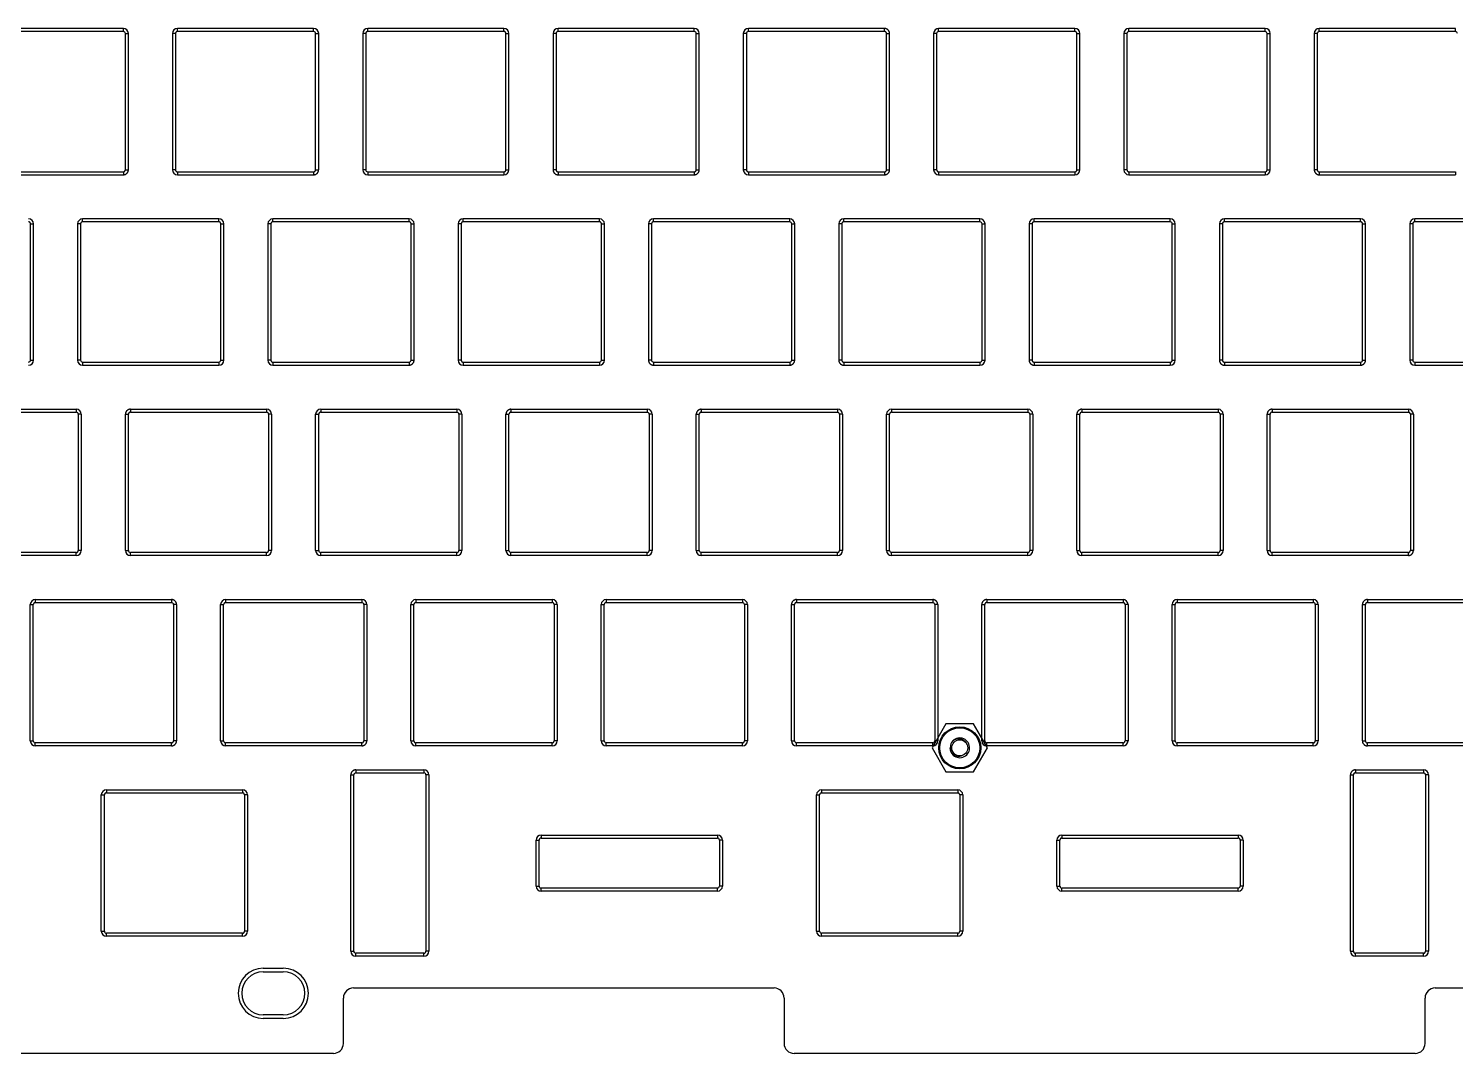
# Model space of a CAD drawing. Header units: inches. Extents: x -64 to 911, y 30 to 355.
# Drawn here: x 59.5 to 201.9, y 148.7 to 251 of the extents above; entities that cross this region are included whole.
import ezdxf

# ---------------------------------------------------------------- set-up
doc = ezdxf.new("R2010")
doc.units = ezdxf.units.IN
doc.layers.add('DEFAULT_2', color=8, linetype='Continuous')

msp = doc.modelspace()

# ---------------------------------------------------------------- linework, layer by layer
for p, q in [((68.94, 250.97), (55.34, 250.97)), ((68.94, 250.67), (68.94, 250.97)), ((74.34, 250.67), (74.34, 250.97)), ((87.94, 250.97), (74.34, 250.97)), ((87.94, 250.67), (87.94, 250.97)), ((93.34, 250.67), (93.34, 250.97)), ((106.94, 250.97), (93.34, 250.97)), ((106.94, 250.67), (106.94, 250.97)), ((112.34, 250.67), (112.34, 250.97)), ((125.94, 250.97), (112.34, 250.97)), ((125.94, 250.67), (125.94, 250.97)), ((131.34, 250.67), (131.34, 250.97)), ((144.94, 250.97), (131.34, 250.97)), ((144.94, 250.67), (144.94, 250.97)), ((150.34, 250.67), (150.34, 250.97)), ((163.94, 250.97), (150.34, 250.97)), ((163.94, 250.67), (163.94, 250.97)), ((169.34, 250.67), (169.34, 250.97)), ((182.94, 250.97), (169.34, 250.97)), ((182.94, 250.67), (182.94, 250.97)), ((188.34, 250.67), (188.34, 250.97)), ((201.94, 250.97), (188.34, 250.97)), ((201.94, 250.67), (201.94, 250.97)), ((68.94, 250.67), (55.34, 250.67)), ((69.14, 236.87), (69.14, 250.47)), ((69.14, 250.47), (69.44, 250.47)), ((69.44, 236.87), (69.44, 250.47)), ((73.84, 250.47), (73.84, 236.87)), ((74.14, 250.47), (73.84, 250.47)), ((74.14, 250.47), (74.14, 236.87)), ((87.94, 250.67), (74.34, 250.67)), ((88.14, 236.87), (88.14, 250.47)), ((88.14, 250.47), (88.44, 250.47)), ((88.44, 236.87), (88.44, 250.47)), ((92.84, 250.47), (92.84, 236.87)), ((93.14, 250.47), (92.84, 250.47)), ((93.14, 250.47), (93.14, 236.87)), ((106.94, 250.67), (93.34, 250.67)), ((107.14, 236.87), (107.14, 250.47)), ((107.14, 250.47), (107.44, 250.47)), ((107.44, 236.87), (107.44, 250.47)), ((111.84, 250.47), (111.84, 236.87)), ((112.14, 250.47), (111.84, 250.47)), ((112.14, 250.47), (112.14, 236.87)), ((125.94, 250.67), (112.34, 250.67)), ((126.14, 236.87), (126.14, 250.47)), ((126.14, 250.47), (126.44, 250.47)), ((126.44, 236.87), (126.44, 250.47)), ((130.84, 250.47), (130.84, 236.87)), ((131.14, 250.47), (130.84, 250.47)), ((131.14, 250.47), (131.14, 236.87)), ((144.94, 250.67), (131.34, 250.67)), ((145.14, 236.87), (145.14, 250.47)), ((145.14, 250.47), (145.44, 250.47)), ((145.44, 236.87), (145.44, 250.47)), ((149.84, 250.47), (149.84, 236.87)), ((150.14, 250.47), (149.84, 250.47)), ((150.14, 250.47), (150.14, 236.87)), ((163.94, 250.67), (150.34, 250.67)), ((164.14, 236.87), (164.14, 250.47)), ((164.14, 250.47), (164.44, 250.47)), ((164.44, 236.87), (164.44, 250.47)), ((168.84, 250.47), (168.84, 236.87)), ((169.14, 250.47), (168.84, 250.47)), ((169.14, 250.47), (169.14, 236.87)), ((182.94, 250.67), (169.34, 250.67)), ((183.14, 236.87), (183.14, 250.47)), ((183.14, 250.47), (183.44, 250.47)), ((183.44, 236.87), (183.44, 250.47)), ((187.84, 250.47), (187.84, 236.87)), ((188.14, 250.47), (187.84, 250.47)), ((188.14, 250.47), (188.14, 236.87)), ((201.94, 250.67), (188.34, 250.67)), ((55.34, 236.67), (68.94, 236.67)), ((68.94, 236.67), (68.94, 236.37)), ((69.14, 236.87), (69.44, 236.87)), ((74.14, 236.87), (73.84, 236.87)), ((74.34, 236.67), (74.34, 236.37)), ((74.34, 236.67), (87.94, 236.67)), ((87.94, 236.67), (87.94, 236.37)), ((88.14, 236.87), (88.44, 236.87)), ((93.14, 236.87), (92.84, 236.87)), ((93.34, 236.67), (93.34, 236.37)), ((93.34, 236.67), (106.94, 236.67)), ((106.94, 236.67), (106.94, 236.37)), ((107.14, 236.87), (107.44, 236.87)), ((112.14, 236.87), (111.84, 236.87)), ((112.34, 236.67), (112.34, 236.37)), ((112.34, 236.67), (125.94, 236.67)), ((125.94, 236.67), (125.94, 236.37)), ((126.14, 236.87), (126.44, 236.87)), ((131.14, 236.87), (130.84, 236.87)), ((131.34, 236.67), (131.34, 236.37)), ((131.34, 236.67), (144.94, 236.67)), ((144.94, 236.67), (144.94, 236.37)), ((145.14, 236.87), (145.44, 236.87)), ((150.14, 236.87), (149.84, 236.87)), ((150.34, 236.67), (150.34, 236.37)), ((150.34, 236.67), (163.94, 236.67)), ((163.94, 236.67), (163.94, 236.37)), ((164.14, 236.87), (164.44, 236.87)), ((169.14, 236.87), (168.84, 236.87)), ((169.34, 236.67), (169.34, 236.37)), ((169.34, 236.67), (182.94, 236.67)), ((182.94, 236.67), (182.94, 236.37)), ((183.14, 236.87), (183.44, 236.87)), ((188.14, 236.87), (187.84, 236.87)), ((188.34, 236.67), (188.34, 236.37)), ((188.34, 236.67), (201.94, 236.67)), ((201.94, 236.67), (201.94, 236.37)), ((55.34, 236.37), (68.94, 236.37)), ((74.34, 236.37), (87.94, 236.37)), ((93.34, 236.37), (106.94, 236.37)), ((112.34, 236.37), (125.94, 236.37)), ((131.34, 236.37), (144.94, 236.37)), ((150.34, 236.37), (163.94, 236.37)), ((169.34, 236.37), (182.94, 236.37)), ((188.34, 236.37), (201.94, 236.37)), ((59.67, 217.87), (59.67, 231.47)), ((59.67, 231.47), (59.97, 231.47)), ((59.97, 217.87), (59.97, 231.47)), ((64.37, 231.47), (64.37, 217.87)), ((64.67, 231.47), (64.37, 231.47)), ((64.67, 231.47), (64.67, 217.87)), ((64.87, 231.67), (64.87, 231.97)), ((78.47, 231.97), (64.87, 231.97)), ((78.47, 231.67), (64.87, 231.67)), ((78.47, 231.67), (78.47, 231.97)), ((78.67, 217.87), (78.67, 231.47)), ((78.67, 231.47), (78.97, 231.47)), ((78.97, 217.87), (78.97, 231.47)), ((83.37, 231.47), (83.37, 217.87)), ((83.67, 231.47), (83.37, 231.47)), ((83.67, 231.47), (83.67, 217.87)), ((83.87, 231.67), (83.87, 231.97)), ((97.47, 231.97), (83.87, 231.97)), ((97.47, 231.67), (83.87, 231.67)), ((97.47, 231.67), (97.47, 231.97)), ((97.67, 217.87), (97.67, 231.47)), ((97.67, 231.47), (97.97, 231.47)), ((97.97, 217.87), (97.97, 231.47)), ((102.37, 231.47), (102.37, 217.87)), ((102.67, 231.47), (102.37, 231.47)), ((102.67, 231.47), (102.67, 217.87)), ((102.87, 231.67), (102.87, 231.97)), ((116.47, 231.97), (102.87, 231.97)), ((116.47, 231.67), (102.87, 231.67)), ((116.47, 231.67), (116.47, 231.97)), ((116.67, 217.87), (116.67, 231.47)), ((116.67, 231.47), (116.97, 231.47)), ((116.97, 217.87), (116.97, 231.47)), ((121.37, 231.47), (121.37, 217.87)), ((121.67, 231.47), (121.37, 231.47)), ((121.67, 231.47), (121.67, 217.87)), ((121.87, 231.67), (121.87, 231.97)), ((135.47, 231.97), (121.87, 231.97)), ((135.47, 231.67), (121.87, 231.67)), ((135.47, 231.67), (135.47, 231.97)), ((135.67, 217.87), (135.67, 231.47)), ((135.67, 231.47), (135.97, 231.47)), ((135.97, 217.87), (135.97, 231.47)), ((140.37, 231.47), (140.37, 217.87)), ((140.67, 231.47), (140.37, 231.47)), ((140.67, 231.47), (140.67, 217.87)), ((140.87, 231.67), (140.87, 231.97)), ((154.47, 231.97), (140.87, 231.97)), ((154.47, 231.67), (140.87, 231.67)), ((154.47, 231.67), (154.47, 231.97)), ((154.67, 217.87), (154.67, 231.47)), ((154.67, 231.47), (154.97, 231.47)), ((154.97, 217.87), (154.97, 231.47)), ((159.37, 231.47), (159.37, 217.87)), ((159.67, 231.47), (159.37, 231.47)), ((159.67, 231.47), (159.67, 217.87)), ((159.87, 231.67), (159.87, 231.97)), ((173.47, 231.97), (159.87, 231.97)), ((173.47, 231.67), (159.87, 231.67)), ((173.47, 231.67), (173.47, 231.97)), ((173.67, 217.87), (173.67, 231.47)), ((173.67, 231.47), (173.97, 231.47)), ((173.97, 217.87), (173.97, 231.47)), ((178.37, 231.47), (178.37, 217.87)), ((178.67, 231.47), (178.37, 231.47)), ((178.67, 231.47), (178.67, 217.87)), ((178.87, 231.67), (178.87, 231.97)), ((192.47, 231.97), (178.87, 231.97)), ((192.47, 231.67), (178.87, 231.67)), ((192.47, 231.67), (192.47, 231.97)), ((192.67, 217.87), (192.67, 231.47)), ((192.67, 231.47), (192.97, 231.47)), ((192.97, 217.87), (192.97, 231.47)), ((197.67, 231.47), (197.37, 231.47)), ((197.37, 231.47), (197.37, 217.87)), ((197.67, 231.47), (197.67, 217.87)), ((211.47, 231.97), (197.87, 231.97)), ((197.87, 231.67), (197.87, 231.97)), ((211.47, 231.67), (197.87, 231.67)), ((59.67, 217.87), (59.97, 217.87)), ((64.67, 217.87), (64.37, 217.87)), ((64.87, 217.67), (64.87, 217.37)), ((64.87, 217.67), (78.47, 217.67)), ((64.87, 217.37), (78.47, 217.37)), ((78.47, 217.67), (78.47, 217.37)), ((78.67, 217.87), (78.97, 217.87)), ((83.67, 217.87), (83.37, 217.87)), ((83.87, 217.67), (83.87, 217.37)), ((83.87, 217.67), (97.47, 217.67)), ((83.87, 217.37), (97.47, 217.37)), ((97.47, 217.67), (97.47, 217.37)), ((97.67, 217.87), (97.97, 217.87)), ((102.67, 217.87), (102.37, 217.87)), ((102.87, 217.67), (102.87, 217.37)), ((102.87, 217.67), (116.47, 217.67)), ((102.87, 217.37), (116.47, 217.37)), ((116.47, 217.67), (116.47, 217.37)), ((116.67, 217.87), (116.97, 217.87)), ((121.67, 217.87), (121.37, 217.87)), ((121.87, 217.67), (121.87, 217.37)), ((121.87, 217.67), (135.47, 217.67)), ((121.87, 217.37), (135.47, 217.37)), ((135.47, 217.67), (135.47, 217.37)), ((135.67, 217.87), (135.97, 217.87)), ((140.67, 217.87), (140.37, 217.87)), ((140.87, 217.67), (140.87, 217.37)), ((140.87, 217.67), (154.47, 217.67)), ((140.87, 217.37), (154.47, 217.37)), ((154.47, 217.67), (154.47, 217.37)), ((154.67, 217.87), (154.97, 217.87)), ((159.67, 217.87), (159.37, 217.87)), ((159.87, 217.67), (159.87, 217.37)), ((159.87, 217.67), (173.47, 217.67)), ((159.87, 217.37), (173.47, 217.37)), ((173.47, 217.67), (173.47, 217.37)), ((173.67, 217.87), (173.97, 217.87)), ((178.67, 217.87), (178.37, 217.87)), ((178.87, 217.67), (192.47, 217.67)), ((178.87, 217.67), (178.87, 217.37)), ((178.87, 217.37), (192.47, 217.37)), ((192.47, 217.67), (192.47, 217.37)), ((192.67, 217.87), (192.97, 217.87)), ((197.67, 217.87), (197.37, 217.87)), ((197.87, 217.67), (211.47, 217.67)), ((197.87, 217.67), (197.87, 217.37)), ((197.87, 217.37), (211.47, 217.37)), ((50.64, 212.97), (64.24, 212.97)), ((50.64, 212.67), (64.24, 212.67)), ((64.24, 212.97), (64.24, 212.67)), ((64.44, 212.47), (64.44, 198.87)), ((64.74, 212.47), (64.44, 212.47)), ((64.74, 212.47), (64.74, 198.87)), ((69.14, 198.87), (69.14, 212.47)), ((69.14, 212.47), (69.44, 212.47)), ((69.44, 198.87), (69.44, 212.47)), ((69.64, 212.97), (69.64, 212.67)), ((69.64, 212.97), (83.24, 212.97)), ((69.64, 212.67), (83.24, 212.67)), ((83.24, 212.97), (83.24, 212.67)), ((83.44, 212.47), (83.44, 198.87)), ((83.74, 212.47), (83.44, 212.47)), ((83.74, 212.47), (83.74, 198.87)), ((88.14, 198.87), (88.14, 212.47)), ((88.14, 212.47), (88.44, 212.47)), ((88.44, 198.87), (88.44, 212.47)), ((88.64, 212.97), (88.64, 212.67)), ((88.64, 212.97), (102.24, 212.97)), ((88.64, 212.67), (102.24, 212.67)), ((102.24, 212.97), (102.24, 212.67)), ((102.44, 212.47), (102.44, 198.87)), ((102.74, 212.47), (102.44, 212.47)), ((102.74, 212.47), (102.74, 198.87)), ((107.14, 198.87), (107.14, 212.47)), ((107.14, 212.47), (107.44, 212.47)), ((107.44, 198.87), (107.44, 212.47)), ((107.64, 212.97), (107.64, 212.67)), ((107.64, 212.97), (121.24, 212.97)), ((107.64, 212.67), (121.24, 212.67)), ((121.24, 212.97), (121.24, 212.67)), ((121.44, 212.47), (121.44, 198.87)), ((121.74, 212.47), (121.44, 212.47)), ((121.74, 212.47), (121.74, 198.87)), ((126.14, 198.87), (126.14, 212.47)), ((126.14, 212.47), (126.44, 212.47)), ((126.44, 198.87), (126.44, 212.47)), ((126.64, 212.97), (126.64, 212.67)), ((126.64, 212.97), (140.24, 212.97)), ((126.64, 212.67), (140.24, 212.67)), ((140.24, 212.97), (140.24, 212.67)), ((140.44, 212.47), (140.44, 198.87)), ((140.74, 212.47), (140.44, 212.47)), ((140.74, 212.47), (140.74, 198.87)), ((145.14, 198.87), (145.14, 212.47)), ((145.14, 212.47), (145.44, 212.47)), ((145.44, 198.87), (145.44, 212.47)), ((145.64, 212.97), (145.64, 212.67)), ((145.64, 212.97), (159.24, 212.97)), ((145.64, 212.67), (159.24, 212.67)), ((159.24, 212.97), (159.24, 212.67)), ((159.44, 212.47), (159.44, 198.87)), ((159.74, 212.47), (159.44, 212.47)), ((159.74, 212.47), (159.74, 198.87)), ((164.14, 198.87), (164.14, 212.47)), ((164.14, 212.47), (164.44, 212.47)), ((164.44, 198.87), (164.44, 212.47)), ((164.64, 212.97), (164.64, 212.67)), ((164.64, 212.97), (178.24, 212.97)), ((164.64, 212.67), (178.24, 212.67)), ((178.24, 212.97), (178.24, 212.67)), ((178.74, 212.47), (178.44, 212.47)), ((178.44, 212.47), (178.44, 198.87)), ((178.74, 212.47), (178.74, 198.87)), ((183.14, 212.47), (183.44, 212.47)), ((183.14, 198.87), (183.14, 212.47)), ((183.44, 198.87), (183.44, 212.47)), ((183.64, 212.97), (197.24, 212.97)), ((183.64, 212.97), (183.64, 212.67)), ((183.64, 212.67), (197.24, 212.67)), ((197.24, 212.97), (197.24, 212.67)), ((197.74, 212.47), (197.44, 212.47)), ((197.44, 212.47), (197.44, 198.87)), ((197.74, 212.47), (197.74, 198.87)), ((64.24, 198.67), (50.64, 198.67)), ((64.24, 198.37), (50.64, 198.37)), ((64.24, 198.37), (64.24, 198.67)), ((64.74, 198.87), (64.44, 198.87)), ((69.14, 198.87), (69.44, 198.87)), ((69.64, 198.37), (69.64, 198.67)), ((83.24, 198.67), (69.64, 198.67)), ((83.24, 198.37), (69.64, 198.37)), ((83.24, 198.37), (83.24, 198.67)), ((83.74, 198.87), (83.44, 198.87)), ((88.14, 198.87), (88.44, 198.87)), ((88.64, 198.37), (88.64, 198.67)), ((102.24, 198.67), (88.64, 198.67)), ((102.24, 198.37), (88.64, 198.37)), ((102.24, 198.37), (102.24, 198.67)), ((102.74, 198.87), (102.44, 198.87)), ((107.14, 198.87), (107.44, 198.87)), ((107.64, 198.37), (107.64, 198.67)), ((121.24, 198.67), (107.64, 198.67)), ((121.24, 198.37), (107.64, 198.37)), ((121.24, 198.37), (121.24, 198.67)), ((121.74, 198.87), (121.44, 198.87)), ((126.14, 198.87), (126.44, 198.87)), ((126.64, 198.37), (126.64, 198.67)), ((140.24, 198.67), (126.64, 198.67)), ((140.24, 198.37), (126.64, 198.37)), ((140.24, 198.37), (140.24, 198.67)), ((140.74, 198.87), (140.44, 198.87)), ((145.14, 198.87), (145.44, 198.87)), ((145.64, 198.37), (145.64, 198.67)), ((159.24, 198.67), (145.64, 198.67)), ((159.24, 198.37), (145.64, 198.37)), ((159.24, 198.37), (159.24, 198.67)), ((159.74, 198.87), (159.44, 198.87)), ((164.14, 198.87), (164.44, 198.87)), ((178.24, 198.67), (164.64, 198.67)), ((164.64, 198.37), (164.64, 198.67)), ((178.24, 198.37), (164.64, 198.37)), ((178.24, 198.37), (178.24, 198.67)), ((178.74, 198.87), (178.44, 198.87)), ((183.14, 198.87), (183.44, 198.87)), ((197.24, 198.67), (183.64, 198.67)), ((183.64, 198.37), (183.64, 198.67)), ((197.24, 198.37), (183.64, 198.37)), ((197.24, 198.37), (197.24, 198.67)), ((197.74, 198.87), (197.44, 198.87)), ((60.15, 193.97), (60.15, 193.67)), ((60.15, 193.97), (73.75, 193.97)), ((73.75, 193.97), (73.75, 193.67)), ((79.15, 193.97), (79.15, 193.67)), ((79.15, 193.97), (92.75, 193.97)), ((92.75, 193.97), (92.75, 193.67)), ((98.15, 193.97), (98.15, 193.67)), ((98.15, 193.97), (111.75, 193.97)), ((111.75, 193.97), (111.75, 193.67)), ((117.15, 193.97), (117.15, 193.67)), ((117.15, 193.97), (130.75, 193.97)), ((130.75, 193.97), (130.75, 193.67)), ((136.15, 193.97), (136.15, 193.67)), ((136.15, 193.97), (149.75, 193.97)), ((149.75, 193.97), (149.75, 193.67)), ((155.15, 193.97), (168.75, 193.97)), ((155.15, 193.97), (155.15, 193.67)), ((168.75, 193.97), (168.75, 193.67)), ((174.15, 193.97), (187.75, 193.97)), ((174.15, 193.97), (174.15, 193.67)), ((187.75, 193.97), (187.75, 193.67)), ((193.15, 193.97), (206.75, 193.97)), ((193.15, 193.97), (193.15, 193.67)), ((59.65, 179.87), (59.65, 193.47)), ((59.65, 193.47), (59.95, 193.47)), ((59.95, 179.87), (59.95, 193.47)), ((60.15, 193.67), (73.75, 193.67)), ((73.95, 193.47), (73.95, 179.87)), ((74.25, 193.47), (73.95, 193.47)), ((74.25, 193.47), (74.25, 179.87)), ((78.65, 179.87), (78.65, 193.47)), ((78.65, 193.47), (78.95, 193.47)), ((78.95, 179.87), (78.95, 193.47)), ((79.15, 193.67), (92.75, 193.67)), ((92.95, 193.47), (92.95, 179.87)), ((93.25, 193.47), (92.95, 193.47)), ((93.25, 193.47), (93.25, 179.87)), ((97.65, 179.87), (97.65, 193.47)), ((97.65, 193.47), (97.95, 193.47)), ((97.95, 179.87), (97.95, 193.47)), ((98.15, 193.67), (111.75, 193.67)), ((111.95, 193.47), (111.95, 179.87)), ((112.25, 193.47), (111.95, 193.47)), ((112.25, 193.47), (112.25, 179.87)), ((116.65, 179.87), (116.65, 193.47)), ((116.65, 193.47), (116.95, 193.47)), ((116.95, 179.87), (116.95, 193.47)), ((117.15, 193.67), (130.75, 193.67)), ((130.95, 193.47), (130.95, 179.87)), ((131.25, 193.47), (130.95, 193.47)), ((131.25, 193.47), (131.25, 179.87)), ((135.65, 179.87), (135.65, 193.47)), ((135.65, 193.47), (135.95, 193.47)), ((135.95, 179.87), (135.95, 193.47)), ((136.15, 193.67), (149.75, 193.67)), ((150.25, 193.47), (149.95, 193.47)), ((149.95, 193.47), (149.95, 179.87)), ((150.25, 193.47), (150.25, 179.87)), ((154.65, 193.47), (154.95, 193.47)), ((154.65, 179.87), (154.65, 193.47)), ((154.95, 179.87), (154.95, 193.47)), ((155.15, 193.67), (168.75, 193.67)), ((169.25, 193.47), (168.95, 193.47)), ((168.95, 193.47), (168.95, 179.87)), ((169.25, 193.47), (169.25, 179.87)), ((173.65, 193.47), (173.95, 193.47)), ((173.65, 179.87), (173.65, 193.47)), ((173.95, 179.87), (173.95, 193.47)), ((174.15, 193.67), (187.75, 193.67)), ((188.25, 193.47), (187.95, 193.47)), ((187.95, 193.47), (187.95, 179.87)), ((188.25, 193.47), (188.25, 179.87)), ((192.65, 193.47), (192.95, 193.47)), ((192.65, 179.87), (192.65, 193.47)), ((192.95, 179.87), (192.95, 193.47)), ((193.15, 193.67), (206.75, 193.67)), ((59.65, 179.87), (59.95, 179.87)), ((60.15, 179.37), (60.15, 179.67)), ((73.75, 179.67), (60.15, 179.67)), ((73.75, 179.37), (73.75, 179.67)), ((74.25, 179.87), (73.95, 179.87)), ((78.65, 179.87), (78.95, 179.87)), ((79.15, 179.37), (79.15, 179.67)), ((92.75, 179.67), (79.15, 179.67)), ((92.75, 179.37), (92.75, 179.67)), ((93.25, 179.87), (92.95, 179.87)), ((97.65, 179.87), (97.95, 179.87)), ((98.15, 179.37), (98.15, 179.67)), ((111.75, 179.67), (98.15, 179.67)), ((111.75, 179.37), (111.75, 179.67)), ((112.25, 179.87), (111.95, 179.87)), ((116.65, 179.87), (116.95, 179.87)), ((117.15, 179.37), (117.15, 179.67)), ((130.75, 179.67), (117.15, 179.67)), ((130.75, 179.37), (130.75, 179.67)), ((131.25, 179.87), (130.95, 179.87)), ((135.65, 179.87), (135.95, 179.87)), ((149.75, 179.67), (136.15, 179.67)), ((136.15, 179.37), (136.15, 179.67)), ((149.75, 179.37), (149.75, 179.67)), ((150.25, 179.87), (149.95, 179.87)), ((154.65, 179.87), (154.95, 179.87)), ((168.75, 179.67), (155.15, 179.67)), ((155.15, 179.37), (155.15, 179.67)), ((168.75, 179.37), (168.75, 179.67)), ((169.25, 179.87), (168.95, 179.87)), ((173.65, 179.87), (173.95, 179.87)), ((187.75, 179.67), (174.15, 179.67)), ((174.15, 179.37), (174.15, 179.67)), ((187.75, 179.37), (187.75, 179.67)), ((188.25, 179.87), (187.95, 179.87)), ((192.65, 179.87), (192.95, 179.87)), ((206.75, 179.67), (193.15, 179.67)), ((193.15, 179.37), (193.15, 179.67)), ((73.75, 179.37), (60.15, 179.37)), ((92.75, 179.37), (79.15, 179.37)), ((111.75, 179.37), (98.15, 179.37)), ((130.75, 179.37), (117.15, 179.37)), ((149.75, 179.37), (136.15, 179.37)), ((168.75, 179.37), (155.15, 179.37)), ((187.75, 179.37), (174.15, 179.37)), ((206.75, 179.37), (193.15, 179.37)), ((92.15, 176.97), (92.15, 176.67)), ((92.15, 176.97), (98.95, 176.97)), ((92.15, 176.67), (98.95, 176.67)), ((98.95, 176.97), (98.95, 176.67)), ((191.95, 176.97), (198.75, 176.97)), ((191.95, 176.97), (191.95, 176.67)), ((191.95, 176.67), (198.75, 176.67)), ((198.75, 176.97), (198.75, 176.67)), ((91.65, 158.87), (91.65, 176.47)), ((91.65, 176.47), (91.95, 176.47)), ((91.95, 158.87), (91.95, 176.47)), ((99.15, 176.47), (99.15, 158.87)), ((99.45, 176.47), (99.15, 176.47)), ((99.45, 176.47), (99.45, 158.87)), ((191.45, 176.47), (191.75, 176.47)), ((191.45, 158.87), (191.45, 176.47)), ((191.75, 158.87), (191.75, 176.47)), ((199.25, 176.47), (198.95, 176.47)), ((198.95, 176.47), (198.95, 158.87)), ((199.25, 176.47), (199.25, 158.87)), ((66.74, 160.87), (66.74, 174.47)), ((66.74, 174.47), (67.04, 174.47)), ((67.04, 160.87), (67.04, 174.47)), ((67.24, 174.97), (67.24, 174.67)), ((67.24, 174.97), (80.84, 174.97)), ((67.24, 174.67), (80.84, 174.67)), ((80.84, 174.97), (80.84, 174.67)), ((81.04, 174.47), (81.04, 160.87)), ((81.34, 174.47), (81.04, 174.47)), ((81.34, 174.47), (81.34, 160.87)), ((138.15, 174.47), (138.45, 174.47)), ((138.15, 160.87), (138.15, 174.47)), ((138.45, 160.87), (138.45, 174.47)), ((138.65, 174.97), (152.25, 174.97)), ((138.65, 174.97), (138.65, 174.67)), ((138.65, 174.67), (152.25, 174.67)), ((152.25, 174.97), (152.25, 174.67)), ((152.75, 174.47), (152.45, 174.47)), ((152.45, 174.47), (152.45, 160.87)), ((152.75, 174.47), (152.75, 160.87)), ((110.15, 165.37), (110.15, 169.97)), ((110.15, 169.97), (110.45, 169.97)), ((110.45, 165.37), (110.45, 169.97)), ((110.65, 170.47), (110.65, 170.17)), ((110.65, 170.47), (128.25, 170.47)), ((110.65, 170.17), (128.25, 170.17)), ((128.25, 170.47), (128.25, 170.17)), ((128.75, 169.97), (128.45, 169.97)), ((128.45, 169.97), (128.45, 165.37)), ((128.75, 169.97), (128.75, 165.37)), ((162.15, 169.97), (162.45, 169.97)), ((162.15, 165.37), (162.15, 169.97)), ((162.45, 165.37), (162.45, 169.97)), ((162.65, 170.47), (180.25, 170.47)), ((162.65, 170.47), (162.65, 170.17)), ((162.65, 170.17), (180.25, 170.17)), ((180.25, 170.47), (180.25, 170.17)), ((180.75, 169.97), (180.45, 169.97)), ((180.45, 169.97), (180.45, 165.37)), ((180.75, 169.97), (180.75, 165.37)), ((110.15, 165.37), (110.45, 165.37)), ((128.75, 165.37), (128.45, 165.37)), ((162.15, 165.37), (162.45, 165.37)), ((180.75, 165.37), (180.45, 165.37)), ((110.65, 164.87), (110.65, 165.17)), ((128.25, 165.17), (110.65, 165.17)), ((128.25, 164.87), (110.65, 164.87)), ((128.25, 164.87), (128.25, 165.17)), ((180.25, 165.17), (162.65, 165.17)), ((162.65, 164.87), (162.65, 165.17)), ((180.25, 164.87), (162.65, 164.87)), ((180.25, 164.87), (180.25, 165.17)), ((66.74, 160.87), (67.04, 160.87)), ((67.24, 160.37), (67.24, 160.67)), ((80.84, 160.67), (67.24, 160.67)), ((80.84, 160.37), (67.24, 160.37)), ((80.84, 160.37), (80.84, 160.67)), ((81.34, 160.87), (81.04, 160.87)), ((138.15, 160.87), (138.45, 160.87)), ((152.25, 160.67), (138.65, 160.67)), ((138.65, 160.37), (138.65, 160.67)), ((152.25, 160.37), (138.65, 160.37)), ((152.25, 160.37), (152.25, 160.67)), ((152.75, 160.87), (152.45, 160.87)), ((91.65, 158.87), (91.95, 158.87)), ((92.15, 158.37), (92.15, 158.67)), ((98.95, 158.67), (92.15, 158.67)), ((98.95, 158.37), (92.15, 158.37)), ((98.95, 158.37), (98.95, 158.67)), ((99.45, 158.87), (99.15, 158.87)), ((191.45, 158.87), (191.75, 158.87)), ((198.75, 158.67), (191.95, 158.67)), ((191.95, 158.37), (191.95, 158.67)), ((198.75, 158.37), (191.95, 158.37)), ((198.75, 158.37), (198.75, 158.67)), ((199.25, 158.87), (198.95, 158.87)), ((82.91, 157.17), (84.91, 157.17)), ((82.91, 156.82), (84.91, 156.82)), ((90.91, 149.67), (90.91, 154.2)), ((91.91, 155.2), (133.91, 155.2)), ((134.91, 154.2), (134.91, 149.67)), ((198.91, 149.67), (198.91, 154.2)), ((199.91, 155.2), (241.91, 155.2)), ((84.91, 152.52), (82.91, 152.52)), ((84.91, 152.17), (82.91, 152.17)), ((89.91, 148.67), (27.91, 148.67)), ((197.91, 148.67), (135.91, 148.67))]:
    msp.add_line(p, q)
for centre, radius, start, end in [((68.94, 250.47), 0.5, 0, 90), ((74.34, 250.47), 0.5, 90, 180), ((87.94, 250.47), 0.5, 0, 90), ((93.34, 250.47), 0.5, 90, 180), ((106.94, 250.47), 0.5, 360, 90), ((112.34, 250.47), 0.5, 90, 180), ((125.94, 250.47), 0.5, 0, 90), ((131.34, 250.47), 0.5, 90, 180), ((150.34, 250.47), 0.5, 90, 180), ((163.94, 250.47), 0.5, 0, 90), ((169.34, 250.47), 0.5, 90, 180), ((182.94, 250.47), 0.5, 360, 90), ((188.34, 250.47), 0.5, 90, 180), ((68.94, 250.47), 0.2, 360, 90), ((87.94, 250.47), 0.2, 360, 90), ((112.34, 250.47), 0.2, 90, 180), ((125.94, 250.47), 0.2, 360, 90), ((131.34, 250.47), 0.2, 90, 180), ((150.34, 250.47), 0.2, 90, 180), ((169.34, 250.47), 0.2, 90, 180), ((182.94, 250.47), 0.2, 360, 90), ((188.34, 250.47), 0.2, 90, 180), ((201.94, 250.47), 0.2, 360, 90), ((74.34, 236.87), 0.5, 180, 270), ((93.34, 236.87), 0.5, 180, 270), ((93.34, 236.87), 0.2, 180, 270), ((106.94, 236.87), 0.5, 270, 360), ((131.34, 236.87), 0.5, 180, 270), ((150.34, 236.87), 0.5, 180, 270), ((163.94, 236.87), 0.5, 270, 360), ((169.34, 236.87), 0.5, 180, 270), ((182.94, 236.87), 0.5, 270, 0), ((59.47, 231.47), 0.5, 0, 90), ((64.87, 231.47), 0.5, 90, 180), ((78.47, 231.47), 0.5, 0, 90), ((83.87, 231.47), 0.5, 90, 180), ((97.47, 231.47), 0.5, 360, 90), ((102.87, 231.47), 0.5, 90, 180), ((116.47, 231.47), 0.5, 360, 90), ((121.87, 231.47), 0.5, 90, 180), ((135.47, 231.47), 0.5, 360, 90), ((135.47, 231.47), 0.2, 360, 90), ((140.87, 231.47), 0.5, 90, 180), ((154.47, 231.47), 0.5, 0, 90), ((154.47, 231.47), 0.2, 360, 90), ((159.87, 231.47), 0.5, 90, 180), ((173.47, 231.47), 0.5, 360, 90), ((173.47, 231.47), 0.2, 360, 90), ((178.87, 231.47), 0.5, 90, 180), ((192.47, 231.47), 0.5, 360, 90), ((197.87, 231.47), 0.5, 90, 180), ((59.47, 217.87), 0.5, 270, 360), ((59.47, 217.87), 0.2, 270, 360), ((64.87, 217.87), 0.5, 180, 270), ((64.87, 217.87), 0.2, 180, 270), ((78.47, 217.87), 0.5, 270, 0), ((78.47, 217.87), 0.2, 270, 360), ((83.87, 217.87), 0.5, 180, 270), ((97.47, 217.87), 0.2, 270, 360), ((102.87, 217.87), 0.5, 180, 270), ((116.47, 217.87), 0.5, 270, 360), ((116.47, 217.87), 0.2, 270, 360), ((121.87, 217.87), 0.2, 180, 270), ((135.47, 217.87), 0.2, 270, 360), ((154.47, 217.87), 0.5, 270, 0), ((154.47, 217.87), 0.2, 270, 0), ((173.47, 217.87), 0.5, 270, 360), ((192.47, 217.87), 0.2, 270, 0), ((197.87, 217.87), 0.5, 180, 270), ((197.87, 217.87), 0.2, 180, 270), ((64.24, 212.47), 0.5, 360, 90), ((64.24, 212.47), 0.2, 360, 90), ((83.24, 212.47), 0.5, 0, 90), ((83.24, 212.47), 0.2, 0, 90), ((88.64, 212.47), 0.5, 90, 180), ((102.24, 212.47), 0.5, 360, 90), ((102.24, 212.47), 0.2, 0, 90), ((121.24, 212.47), 0.5, 360, 90), ((121.24, 212.47), 0.2, 360, 90), ((140.24, 212.47), 0.5, 360, 90), ((140.24, 212.47), 0.2, 360, 90), ((145.64, 212.47), 0.5, 90, 180), ((159.24, 212.47), 0.5, 0, 90), ((159.24, 212.47), 0.2, 360, 90), ((178.24, 212.47), 0.5, 360, 90), ((178.24, 212.47), 0.2, 360, 90), ((197.24, 212.47), 0.5, 360, 90), ((64.24, 198.87), 0.5, 270, 0), ((69.64, 198.87), 0.5, 180, 270), ((69.64, 198.87), 0.2, 180, 270), ((83.24, 198.87), 0.5, 270, 360), ((88.64, 198.87), 0.5, 180, 270), ((88.64, 198.87), 0.2, 180, 270), ((102.24, 198.87), 0.5, 270, 360), ((107.64, 198.87), 0.5, 180, 270), ((107.64, 198.87), 0.2, 180, 270), ((121.24, 198.87), 0.5, 270, 0), ((126.64, 198.87), 0.5, 180, 270), ((126.64, 198.87), 0.2, 180, 270), ((140.24, 198.87), 0.5, 270, 360), ((145.64, 198.87), 0.5, 180, 270), ((145.64, 198.87), 0.2, 180, 270), ((159.24, 198.87), 0.5, 270, 0), ((164.64, 198.87), 0.5, 180, 270), ((178.24, 198.87), 0.5, 270, 0), ((183.64, 198.87), 0.5, 180, 270), ((60.15, 193.47), 0.5, 90, 180), ((79.15, 193.47), 0.5, 90, 180), ((92.75, 193.47), 0.5, 360, 90), ((98.15, 193.47), 0.5, 90, 180), ((111.75, 193.47), 0.5, 0, 90), ((117.15, 193.47), 0.5, 90, 180), ((130.75, 193.47), 0.5, 360, 90), ((168.75, 193.47), 0.5, 0, 90), ((174.15, 193.47), 0.5, 90, 180), ((187.75, 193.47), 0.5, 360, 90), ((73.75, 193.47), 0.2, 360, 90), ((92.75, 193.47), 0.2, 360, 90), ((130.75, 193.47), 0.2, 360, 90), ((149.75, 193.47), 0.2, 360, 90), ((187.75, 193.47), 0.2, 360, 90), ((60.15, 179.87), 0.5, 180, 270), ((60.15, 179.87), 0.2, 180, 270), ((79.15, 179.87), 0.5, 180, 270), ((79.15, 179.87), 0.2, 180, 270), ((98.15, 179.87), 0.5, 180, 270), ((111.75, 179.87), 0.5, 270, 0), ((117.15, 179.87), 0.5, 180, 270), ((117.15, 179.87), 0.2, 180, 270), ((130.75, 179.87), 0.5, 270, 0), ((136.15, 179.87), 0.5, 180, 270), ((136.15, 179.87), 0.2, 180, 270), ((149.75, 179.87), 0.5, 270, 360), ((155.15, 179.87), 0.5, 180, 270), ((155.15, 179.87), 0.2, 180, 270), ((168.75, 179.87), 0.5, 270, 360), ((174.15, 179.87), 0.5, 180, 270), ((174.15, 179.87), 0.2, 180, 270), ((187.75, 179.87), 0.5, 270, 0), ((193.15, 179.87), 0.2, 180, 270), ((92.15, 176.47), 0.2, 90, 180), ((98.95, 176.47), 0.5, 360, 90), ((98.95, 176.47), 0.2, 360, 90), ((198.75, 176.47), 0.5, 360, 90), ((198.75, 176.47), 0.2, 360, 90), ((67.24, 174.47), 0.5, 90, 180), ((80.84, 174.47), 0.5, 360, 90), ((138.65, 174.47), 0.5, 90, 180), ((152.25, 174.47), 0.5, 360, 90), ((110.65, 169.97), 0.5, 90, 180), ((128.25, 169.97), 0.5, 360, 90), ((128.25, 169.97), 0.2, 360, 90), ((162.65, 169.97), 0.5, 90, 180), ((180.25, 169.97), 0.5, 360, 90), ((110.65, 165.37), 0.5, 180, 270), ((128.25, 165.37), 0.5, 270, 0), ((128.25, 165.37), 0.2, 270, 360), ((162.65, 165.37), 0.5, 180, 270), ((180.25, 165.37), 0.5, 270, 0), ((180.25, 165.37), 0.2, 270, 0), ((67.24, 160.87), 0.5, 180, 270), ((67.24, 160.87), 0.2, 180, 270), ((80.84, 160.87), 0.5, 270, 360), ((138.65, 160.87), 0.5, 180, 270), ((138.65, 160.87), 0.2, 180, 270), ((152.25, 160.87), 0.5, 270, 360), ((92.15, 158.87), 0.5, 180, 270), ((92.15, 158.87), 0.2, 180, 270), ((98.95, 158.87), 0.5, 270, 360), ((191.95, 158.87), 0.5, 180, 270), ((198.75, 158.87), 0.5, 270, 360), ((82.91, 154.67), 2.5, 90, 270), ((82.91, 154.67), 2.15, 90, 270), ((84.91, 154.67), 2.5, 270, 90), ((84.91, 154.67), 2.15, 270, 90), ((91.91, 154.2), 1, 90, 180), ((133.91, 154.2), 1, 360, 90), ((199.91, 154.2), 1, 90, 180), ((89.91, 149.67), 1, 270, 360), ((135.91, 149.67), 1, 180, 270), ((197.91, 149.67), 1, 270, 360)]:
    msp.add_arc(centre, radius, start, end)
for points, weights in [([(145.44, 250.47), (145.44, 250.97), (144.94, 250.97)], [1, 0.707106781187, 1]), ([(74.34, 250.67), (74.14, 250.67), (74.14, 250.47)], [1, 0.707106781187, 1]), ([(93.34, 250.67), (93.14, 250.67), (93.14, 250.47)], [1, 0.707106781187, 1]), ([(107.14, 250.47), (107.14, 250.67), (106.94, 250.67)], [1, 0.707106781187, 1]), ([(145.14, 250.47), (145.14, 250.67), (144.94, 250.67)], [1, 0.707106781187, 1]), ([(164.14, 250.47), (164.14, 250.67), (163.94, 250.67)], [1, 0.707106781187, 1]), ([(68.94, 236.37), (69.44, 236.37), (69.44, 236.87)], [1, 0.707106781187, 1]), ([(68.94, 236.67), (69.14, 236.67), (69.14, 236.87)], [1, 0.707106781187, 1]), ([(74.14, 236.87), (74.14, 236.67), (74.34, 236.67)], [1, 0.707106781187, 1]), ([(87.94, 236.37), (88.44, 236.37), (88.44, 236.87)], [1, 0.707106781187, 1]), ([(87.94, 236.67), (88.14, 236.67), (88.14, 236.87)], [1, 0.707106781187, 1]), ([(106.94, 236.67), (107.14, 236.67), (107.14, 236.87)], [1, 0.707106781187, 1]), ([(111.84, 236.87), (111.84, 236.37), (112.34, 236.37)], [1, 0.707106781187, 1]), ([(112.14, 236.87), (112.14, 236.67), (112.34, 236.67)], [1, 0.707106781187, 1]), ([(125.94, 236.37), (126.44, 236.37), (126.44, 236.87)], [1, 0.707106781187, 1]), ([(125.94, 236.67), (126.14, 236.67), (126.14, 236.87)], [1, 0.707106781187, 1]), ([(131.14, 236.87), (131.14, 236.67), (131.34, 236.67)], [1, 0.707106781187, 1]), ([(144.94, 236.37), (145.44, 236.37), (145.44, 236.87)], [1, 0.707106781187, 1]), ([(144.94, 236.67), (145.14, 236.67), (145.14, 236.87)], [1, 0.707106781187, 1]), ([(150.14, 236.87), (150.14, 236.67), (150.34, 236.67)], [1, 0.707106781187, 1]), ([(163.94, 236.67), (164.14, 236.67), (164.14, 236.87)], [1, 0.707106781187, 1]), ([(169.14, 236.87), (169.14, 236.67), (169.34, 236.67)], [1, 0.707106781187, 1]), ([(182.94, 236.67), (183.14, 236.67), (183.14, 236.87)], [1, 0.707106781187, 1]), ([(187.84, 236.87), (187.84, 236.37), (188.34, 236.37)], [1, 0.707106781285, 1]), ([(188.14, 236.87), (188.14, 236.67), (188.34, 236.67)], [1, 0.707106781187, 1]), ([(59.67, 231.47), (59.67, 231.67), (59.47, 231.67)], [1, 0.707106781187, 1]), ([(64.87, 231.67), (64.67, 231.67), (64.67, 231.47)], [1, 0.707106781187, 1]), ([(78.67, 231.47), (78.67, 231.67), (78.47, 231.67)], [1, 0.707106781187, 1]), ([(83.87, 231.67), (83.67, 231.67), (83.67, 231.47)], [1, 0.707106781187, 1]), ([(97.67, 231.47), (97.67, 231.67), (97.47, 231.67)], [1, 0.707106781187, 1]), ([(102.87, 231.67), (102.67, 231.67), (102.67, 231.47)], [1, 0.707106781187, 1]), ([(116.67, 231.47), (116.67, 231.67), (116.47, 231.67)], [1, 0.707106781187, 1]), ([(121.87, 231.67), (121.67, 231.67), (121.67, 231.47)], [1, 0.707106781187, 1]), ([(140.87, 231.67), (140.67, 231.67), (140.67, 231.47)], [1, 0.707106781187, 1]), ([(159.87, 231.67), (159.67, 231.67), (159.67, 231.47)], [1, 0.707106781187, 1]), ([(178.87, 231.67), (178.67, 231.67), (178.67, 231.47)], [1, 0.707106781187, 1]), ([(192.67, 231.47), (192.67, 231.67), (192.47, 231.67)], [1, 0.707106781187, 1]), ([(197.87, 231.67), (197.67, 231.67), (197.67, 231.47)], [1, 0.707106781187, 1]), ([(83.67, 217.87), (83.67, 217.67), (83.87, 217.67)], [1, 0.707106781187, 1]), ([(97.47, 217.37), (97.97, 217.37), (97.97, 217.87)], [1, 0.707106781088, 1]), ([(102.67, 217.87), (102.67, 217.67), (102.87, 217.67)], [1, 0.707106781187, 1]), ([(121.37, 217.87), (121.37, 217.37), (121.87, 217.37)], [1, 0.707106781088, 1]), ([(135.47, 217.37), (135.97, 217.37), (135.97, 217.87)], [1, 0.707106781088, 1]), ([(140.37, 217.87), (140.37, 217.37), (140.87, 217.37)], [1, 0.707106781187, 1]), ([(140.67, 217.87), (140.67, 217.67), (140.87, 217.67)], [1, 0.707106781187, 1]), ([(159.37, 217.87), (159.37, 217.37), (159.87, 217.37)], [1, 0.707106781088, 1]), ([(159.67, 217.87), (159.67, 217.67), (159.87, 217.67)], [1, 0.707106781187, 1]), ([(173.47, 217.67), (173.67, 217.67), (173.67, 217.87)], [1, 0.707106781187, 1]), ([(178.37, 217.87), (178.37, 217.37), (178.87, 217.37)], [1, 0.707106781088, 1]), ([(178.67, 217.87), (178.67, 217.67), (178.87, 217.67)], [1, 0.707106781187, 1]), ([(192.47, 217.37), (192.97, 217.37), (192.97, 217.87)], [1, 0.707106781088, 1]), ([(69.64, 212.97), (69.14, 212.97), (69.14, 212.47)], [1, 0.707106781187, 1]), ([(69.64, 212.67), (69.44, 212.67), (69.44, 212.47)], [1, 0.707106781187, 1]), ([(88.64, 212.67), (88.44, 212.67), (88.44, 212.47)], [1, 0.707106781187, 1]), ([(107.64, 212.97), (107.14, 212.97), (107.14, 212.47)], [1, 0.707106781187, 1]), ([(107.64, 212.67), (107.44, 212.67), (107.44, 212.47)], [1, 0.707106781187, 1]), ([(126.64, 212.97), (126.14, 212.97), (126.14, 212.47)], [1, 0.707106781187, 1]), ([(126.64, 212.67), (126.44, 212.67), (126.44, 212.47)], [1, 0.707106781187, 1]), ([(145.64, 212.67), (145.44, 212.67), (145.44, 212.47)], [1, 0.707106781187, 1]), ([(164.64, 212.97), (164.14, 212.97), (164.14, 212.47)], [1, 0.707106781187, 1]), ([(164.64, 212.67), (164.44, 212.67), (164.44, 212.47)], [1, 0.707106781187, 1]), ([(183.64, 212.97), (183.14, 212.97), (183.14, 212.47)], [1, 0.707106781186, 1]), ([(183.64, 212.67), (183.44, 212.67), (183.44, 212.47)], [1, 0.707106781187, 1]), ([(197.44, 212.47), (197.44, 212.67), (197.24, 212.67)], [1, 0.707106781187, 1]), ([(64.24, 198.67), (64.44, 198.67), (64.44, 198.87)], [1, 0.707106781187, 1]), ([(83.24, 198.67), (83.44, 198.67), (83.44, 198.87)], [1, 0.707106781187, 1]), ([(102.24, 198.67), (102.44, 198.67), (102.44, 198.87)], [1, 0.707106781187, 1]), ([(121.24, 198.67), (121.44, 198.67), (121.44, 198.87)], [1, 0.707106781187, 1]), ([(140.24, 198.67), (140.44, 198.67), (140.44, 198.87)], [1, 0.707106781187, 1]), ([(159.24, 198.67), (159.44, 198.67), (159.44, 198.87)], [1, 0.707106781187, 1]), ([(164.44, 198.87), (164.44, 198.67), (164.64, 198.67)], [1, 0.707106781187, 1]), ([(178.24, 198.67), (178.44, 198.67), (178.44, 198.87)], [1, 0.707106781187, 1]), ([(183.44, 198.87), (183.44, 198.67), (183.64, 198.67)], [1, 0.707106781187, 1]), ([(197.24, 198.37), (197.74, 198.37), (197.74, 198.87)], [1, 0.707106781088, 1]), ([(197.24, 198.67), (197.44, 198.67), (197.44, 198.87)], [1, 0.707106781187, 1]), ([(74.25, 193.47), (74.25, 193.97), (73.75, 193.97)], [1, 0.707106781289, 1]), ([(136.15, 193.97), (135.65, 193.97), (135.65, 193.47)], [1, 0.70710678119, 1]), ([(150.25, 193.47), (150.25, 193.97), (149.75, 193.97)], [1, 0.70710678119, 1]), ([(155.15, 193.97), (154.65, 193.97), (154.65, 193.47)], [1, 0.707106781288, 1]), ([(193.15, 193.97), (192.65, 193.97), (192.65, 193.47)], [1, 0.70710678119, 1]), ([(60.15, 193.67), (59.95, 193.67), (59.95, 193.47)], [1, 0.707106781187, 1]), ([(79.15, 193.67), (78.95, 193.67), (78.95, 193.47)], [1, 0.707106781187, 1]), ([(98.15, 193.67), (97.95, 193.67), (97.95, 193.47)], [1, 0.707106781187, 1]), ([(111.95, 193.47), (111.95, 193.67), (111.75, 193.67)], [1, 0.707106781187, 1]), ([(117.15, 193.67), (116.95, 193.67), (116.95, 193.47)], [1, 0.707106781187, 1]), ([(136.15, 193.67), (135.95, 193.67), (135.95, 193.47)], [1, 0.707106781187, 1]), ([(155.15, 193.67), (154.95, 193.67), (154.95, 193.47)], [1, 0.707106781187, 1]), ([(168.95, 193.47), (168.95, 193.67), (168.75, 193.67)], [1, 0.707106781187, 1]), ([(174.15, 193.67), (173.95, 193.67), (173.95, 193.47)], [1, 0.707106781187, 1]), ([(193.15, 193.67), (192.95, 193.67), (192.95, 193.47)], [1, 0.707106781187, 1]), ([(73.75, 179.37), (74.25, 179.37), (74.25, 179.87)], [1, 0.707106781285, 1]), ([(73.75, 179.67), (73.95, 179.67), (73.95, 179.87)], [1, 0.707106781187, 1]), ([(92.75, 179.37), (93.25, 179.37), (93.25, 179.87)], [1, 0.707106781285, 1]), ([(92.75, 179.67), (92.95, 179.67), (92.95, 179.87)], [1, 0.707106781187, 1]), ([(97.95, 179.87), (97.95, 179.67), (98.15, 179.67)], [1, 0.707106781187, 1]), ([(111.75, 179.67), (111.95, 179.67), (111.95, 179.87)], [1, 0.707106781187, 1]), ([(130.75, 179.67), (130.95, 179.67), (130.95, 179.87)], [1, 0.707106781187, 1]), ([(149.75, 179.67), (149.95, 179.67), (149.95, 179.87)], [1, 0.707106781187, 1]), ([(168.75, 179.67), (168.95, 179.67), (168.95, 179.87)], [1, 0.707106781187, 1]), ([(187.75, 179.67), (187.95, 179.67), (187.95, 179.87)], [1, 0.707106781187, 1]), ([(192.65, 179.87), (192.65, 179.37), (193.15, 179.37)], [1, 0.707106781186, 1]), ([(92.15, 176.97), (91.65, 176.97), (91.65, 176.47)], [1, 0.707106781187, 1]), ([(191.95, 176.97), (191.45, 176.97), (191.45, 176.47)], [1, 0.707106781187, 1]), ([(191.95, 176.67), (191.75, 176.67), (191.75, 176.47)], [1, 0.707106781187, 1]), ([(67.24, 174.67), (67.04, 174.67), (67.04, 174.47)], [1, 0.707106781187, 1]), ([(81.04, 174.47), (81.04, 174.67), (80.84, 174.67)], [1, 0.707106781187, 1]), ([(138.65, 174.67), (138.45, 174.67), (138.45, 174.47)], [1, 0.707106781187, 1]), ([(152.45, 174.47), (152.45, 174.67), (152.25, 174.67)], [1, 0.707106781187, 1]), ([(110.65, 170.17), (110.45, 170.17), (110.45, 169.97)], [1, 0.707106781187, 1]), ([(162.65, 170.17), (162.45, 170.17), (162.45, 169.97)], [1, 0.707106781187, 1]), ([(180.45, 169.97), (180.45, 170.17), (180.25, 170.17)], [1, 0.707106781187, 1]), ([(110.45, 165.37), (110.45, 165.17), (110.65, 165.17)], [1, 0.707106781187, 1]), ([(162.45, 165.37), (162.45, 165.17), (162.65, 165.17)], [1, 0.707106781187, 1]), ([(80.84, 160.67), (81.04, 160.67), (81.04, 160.87)], [1, 0.707106781187, 1]), ([(152.25, 160.67), (152.45, 160.67), (152.45, 160.87)], [1, 0.707106781187, 1]), ([(98.95, 158.67), (99.15, 158.67), (99.15, 158.87)], [1, 0.707106781187, 1]), ([(191.75, 158.87), (191.75, 158.67), (191.95, 158.67)], [1, 0.707106781187, 1]), ([(198.75, 158.67), (198.95, 158.67), (198.95, 158.87)], [1, 0.707106781187, 1])]:
    msp.add_rational_spline(points, weights, degree=2)
at = {"layer": 'DEFAULT_2'}
for p, q in [((151.06, 181.57), (149.68, 179.17)), ((153.83, 181.57), (151.06, 181.57)), ((155.22, 179.17), (153.83, 181.57)), ((149.68, 179.17), (151.06, 176.77)), ((151.46, 179.17), (151.65, 179.17)), ((153.83, 176.77), (155.22, 179.17)), ((151.06, 176.77), (153.83, 176.77))]:
    msp.add_line(p, q, dxfattribs=at)
for radius in [2.1, 2, 0.8]:
    msp.add_circle((152.45, 179.17), radius, dxfattribs=at)
for start, end in [(227.979, 144), (180, 227.979)]:
    msp.add_arc((152.45, 179.17), 0.984, start, end, dxfattribs=at)
for points, knots in [([(151.65, 179.74), (151.63, 179.71), (151.59, 179.63), (151.54, 179.5), (151.51, 179.37), (151.51, 179.24), (151.52, 179.11), (151.54, 178.98), (151.59, 178.85), (151.66, 178.73), (151.74, 178.63), (151.84, 178.54), (151.95, 178.46), (152.07, 178.4), (152.19, 178.36), (152.33, 178.35), (152.46, 178.35), (152.55, 178.37), (152.59, 178.38)], [0, 0, 0, 0, 0.062497, 0.125016, 0.187516, 0.250021, 0.312525, 0.375028, 0.43753, 0.500031, 0.562531, 0.62503, 0.687529, 0.750026, 0.812522, 0.875014, 0.937513, 1, 1, 1, 1]), ([(153.17, 179.51), (153.16, 179.55), (153.12, 179.62), (153.06, 179.72), (152.99, 179.81), (152.88, 179.91), (152.71, 180.01), (152.52, 180.06), (152.37, 180.07), (152.25, 180.07), (152.14, 180.05), (151.99, 180), (151.82, 179.91), (151.7, 179.8), (151.65, 179.74)], [0, 0, 0, 0, 0.062568, 0.125154, 0.187725, 0.250304, 0.375177, 0.500064, 0.562637, 0.6252, 0.687752, 0.750297, 0.875144, 1, 1, 1, 1])]:
    msp.add_open_spline(points, degree=3, knots=knots, dxfattribs=at)

doc.saveas('drawing.dxf')
